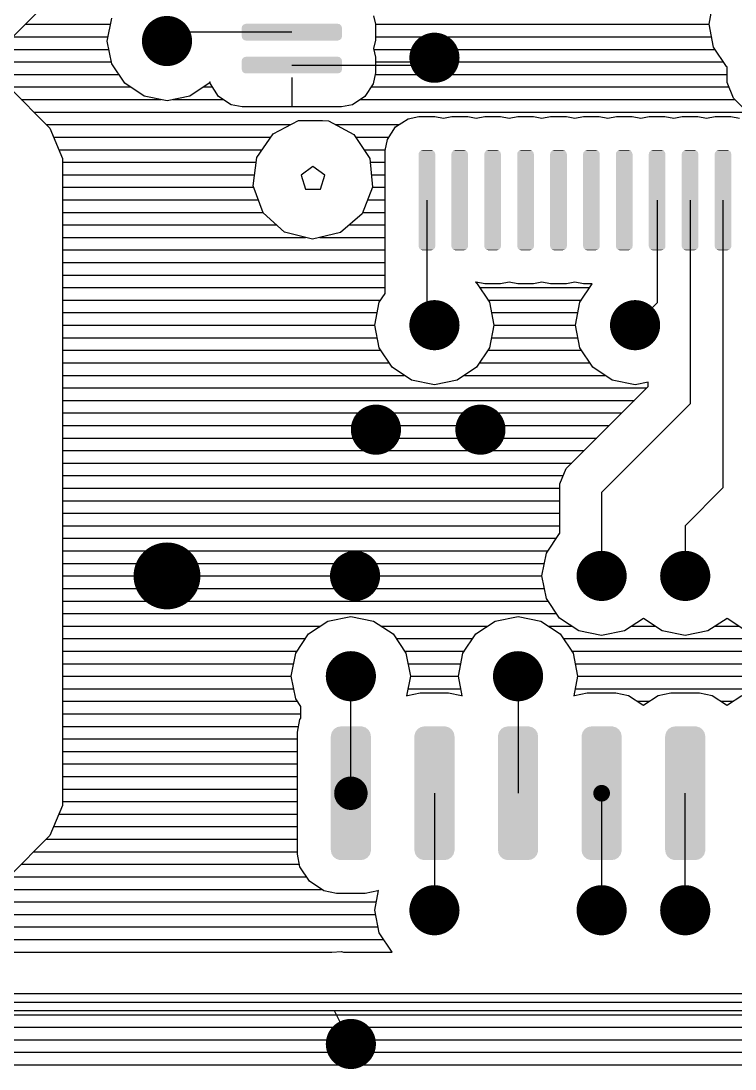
# Model space of a CAD drawing. Extents: x 295 to 953, y 10 to 290.
# Drawn here: x 752.29 to 776.16, y 101.13 to 136.17 of the extents above; entities that cross this region are included whole.
import ezdxf

# ---------------------------------------------------------------- set-up
doc = ezdxf.new("R2010")
doc.units = 0
doc.header["$LTSCALE"] = 5
doc.header["$MEASUREMENT"] = 0
doc.layers.get('0').update_dxf_attribs({"linetype": 'CONTINUOUS', "lineweight": 25})

msp = doc.modelspace()

# ---------------------------------------------------------------- linework, layer by layer
for p, q in [((755.184, 138.805), (750.764, 134.38)), ((764.08, 136.341), (764.142, 136.056)), ((775.295, 136.056), (775.39, 136.553)), ((752.441, 136.056), (755.29, 136.056)), ((755.179, 135.497), (755.33, 136.263)), ((764.142, 136.056), (775.295, 136.056)), ((764.142, 136.056), (764.142, 135.531)), ((775.446, 135.296), (775.295, 136.056)), ((752.021, 135.637), (755.207, 135.637)), ((757.464, 135.793), (757.174, 135.497)), ((761.348, 135.793), (757.464, 135.793)), ((764.142, 135.637), (775.379, 135.637)), ((755.33, 134.737), (755.179, 135.497)), ((764.142, 135.531), (764.08, 135.246)), ((764.08, 135.246), (764.142, 134.955)), ((775.877, 134.648), (775.446, 135.296)), ((751.602, 135.218), (755.235, 135.218)), ((764.086, 135.218), (775.497, 135.218)), ((764.142, 134.955), (764.142, 134.43)), ((765.868, 134.693), (766.114, 134.938)), ((751.183, 134.799), (755.318, 134.799)), ((755.76, 134.089), (755.33, 134.737)), ((761.348, 134.693), (765.868, 134.693)), ((764.142, 134.799), (775.776, 134.799)), ((775.893, 134.637), (775.877, 134.648)), ((775.893, 134.106), (775.893, 134.637)), ((750.87, 134.38), (755.564, 134.38)), ((761.348, 134.273), (761.348, 133.296)), ((764.142, 134.43), (764.069, 134.067)), ((764.131, 134.38), (775.893, 134.38)), ((751.882, 133.966), (753.262, 132.586)), ((751.882, 133.961), (755.95, 133.961)), ((756.408, 133.659), (755.76, 134.089)), ((758.582, 134.089), (757.934, 133.659)), ((758.392, 133.961), (758.693, 133.961)), ((758.61, 134.134), (758.582, 134.089)), ((758.626, 134.067), (758.61, 134.134)), ((758.9, 133.648), (758.626, 134.067)), ((764.069, 134.067), (763.79, 133.648)), ((763.997, 133.961), (775.949, 133.961)), ((776.106, 133.592), (775.893, 134.106)), ((752.301, 133.541), (756.978, 133.541)), ((757.174, 133.502), (756.408, 133.659)), ((757.934, 133.659), (757.174, 133.502)), ((757.364, 133.541), (759.062, 133.541)), ((759.319, 133.368), (758.9, 133.648)), ((763.79, 133.648), (763.371, 133.368)), ((763.633, 133.541), (776.15, 133.541)), ((776.497, 133.195), (776.106, 133.592)), ((759.683, 133.296), (759.319, 133.368)), ((763.007, 133.296), (759.683, 133.296)), ((763.371, 133.368), (763.007, 133.296)), ((752.72, 133.122), (776.57, 133.122)), ((760.722, 132.396), (761.571, 132.843)), ((761.571, 132.843), (762.359, 132.843)), ((762.359, 132.843), (762.376, 132.837)), ((762.376, 132.837), (762.577, 132.832)), ((762.577, 132.832), (763.415, 132.368)), ((764.812, 132.625), (765.231, 132.899)), ((765.231, 132.899), (765.595, 132.971)), ((765.595, 132.971), (766.126, 132.971)), ((766.126, 132.971), (766.411, 132.916)), ((766.411, 132.916), (766.696, 132.971)), ((766.696, 132.971), (767.226, 132.971)), ((767.226, 132.971), (767.511, 132.916)), ((767.511, 132.916), (767.796, 132.971)), ((767.796, 132.971), (768.322, 132.971)), ((768.322, 132.971), (768.612, 132.916)), ((768.612, 132.916), (768.897, 132.971)), ((768.897, 132.971), (769.422, 132.971)), ((769.422, 132.971), (769.707, 132.916)), ((769.707, 132.916), (769.998, 132.971)), ((769.998, 132.971), (770.523, 132.971)), ((770.523, 132.971), (770.808, 132.916)), ((770.808, 132.916), (771.093, 132.971)), ((771.093, 132.971), (771.624, 132.971)), ((771.624, 132.971), (771.909, 132.916)), ((771.909, 132.916), (772.194, 132.971)), ((772.194, 132.971), (772.725, 132.971)), ((772.725, 132.971), (773.01, 132.916)), ((773.01, 132.916), (773.295, 132.971)), ((773.295, 132.971), (773.82, 132.971)), ((773.82, 132.971), (774.111, 132.916)), ((774.111, 132.916), (774.396, 132.971)), ((774.396, 132.971), (774.921, 132.971)), ((774.921, 132.971), (775.206, 132.916)), ((775.206, 132.916), (775.497, 132.971)), ((775.497, 132.971), (776.022, 132.971)), ((776.022, 132.971), (776.307, 132.916)), ((753.139, 132.703), (761.309, 132.703)), ((753.262, 132.586), (753.681, 131.574)), ((762.806, 132.703), (764.935, 132.703)), ((764.539, 132.206), (764.812, 132.625)), ((753.385, 132.284), (760.644, 132.284)), ((760.174, 131.608), (760.722, 132.396)), ((763.415, 132.368), (763.952, 131.569)), ((763.471, 132.284), (764.589, 132.284)), ((764.466, 131.837), (764.539, 132.206)), ((753.558, 131.865), (760.353, 131.865)), ((763.751, 131.865), (764.471, 131.865)), ((764.466, 130.457), (764.466, 131.837)), ((753.681, 131.574), (753.681, 109.943)), ((753.681, 131.446), (760.152, 131.446)), ((760.051, 130.658), (760.174, 131.608)), ((763.952, 131.569), (764.047, 130.613)), ((763.963, 131.446), (764.466, 131.446)), ((762.052, 131.306), (761.655, 131.016)), ((762.454, 131.016), (762.052, 131.306)), ((753.681, 131.027), (760.102, 131.027)), ((761.655, 131.016), (761.806, 130.546)), ((762.303, 130.546), (762.454, 131.016)), ((764.008, 131.027), (764.466, 131.027)), ((753.681, 130.608), (760.074, 130.608)), ((760.387, 129.758), (760.051, 130.658)), ((761.806, 130.546), (762.303, 130.546)), ((764.047, 130.613), (763.695, 129.719)), ((764.047, 130.608), (764.466, 130.608)), ((764.466, 128.518), (764.466, 130.457)), ((753.681, 130.189), (760.225, 130.189)), ((763.879, 130.189), (764.466, 130.189)), ((765.863, 130.177), (765.863, 126.249)), ((773.558, 130.177), (773.558, 126.741)), ((774.658, 130.177), (774.658, 123.371)), ((775.759, 130.177), (775.759, 120.56)), ((753.681, 129.77), (760.381, 129.77)), ((761.102, 129.11), (760.387, 129.758)), ((763.695, 129.719), (762.968, 129.093)), ((763.717, 129.77), (764.466, 129.77)), ((753.681, 129.35), (760.839, 129.35)), ((763.27, 129.35), (764.466, 129.35)), ((762.035, 128.875), (761.102, 129.11)), ((762.968, 129.093), (762.035, 128.875)), ((753.681, 128.931), (761.8, 128.931)), ((762.287, 128.931), (764.466, 128.931)), ((753.681, 128.512), (764.466, 128.512)), ((764.466, 127.054), (764.466, 128.518)), ((753.681, 128.093), (764.466, 128.093)), ((753.681, 127.674), (764.466, 127.674)), ((753.681, 127.255), (764.466, 127.255)), ((767.511, 127.439), (767.483, 127.434)), ((767.483, 127.434), (767.523, 127.411)), ((767.796, 127.383), (767.511, 127.439)), ((767.523, 127.411), (767.953, 126.763)), ((767.623, 127.255), (771.306, 127.255)), ((768.322, 127.383), (767.796, 127.383)), ((768.612, 127.439), (768.322, 127.383)), ((768.897, 127.383), (768.612, 127.439)), ((769.422, 127.383), (768.897, 127.383)), ((769.707, 127.439), (769.422, 127.383)), ((769.998, 127.383), (769.707, 127.439)), ((770.523, 127.383), (769.998, 127.383)), ((770.808, 127.439), (770.523, 127.383)), ((771.093, 127.383), (770.808, 127.439)), ((770.976, 126.763), (771.389, 127.383)), ((771.389, 127.383), (771.093, 127.383)), ((753.681, 126.836), (764.321, 126.836)), ((764.27, 126.763), (764.466, 127.054)), ((767.903, 126.836), (771.026, 126.836)), ((764.119, 125.998), (764.27, 126.763)), ((767.953, 126.763), (768.104, 125.998)), ((770.825, 125.998), (770.976, 126.763)), ((773.558, 126.741), (772.82, 125.998)), ((753.681, 126.417), (764.203, 126.417)), ((765.863, 126.249), (766.114, 125.998)), ((768.02, 126.417), (770.909, 126.417)), ((753.681, 125.998), (764.119, 125.998)), ((764.27, 125.238), (764.119, 125.998)), ((768.104, 125.998), (767.953, 125.238)), ((768.104, 125.998), (770.825, 125.998)), ((770.976, 125.238), (770.825, 125.998)), ((753.681, 125.579), (764.203, 125.579)), ((768.02, 125.579), (770.909, 125.579)), ((753.681, 125.159), (764.321, 125.159)), ((764.701, 124.589), (764.27, 125.238)), ((767.953, 125.238), (767.523, 124.589)), ((767.903, 125.159), (771.026, 125.159)), ((771.406, 124.589), (770.976, 125.238)), ((753.681, 124.74), (764.6, 124.74)), ((767.623, 124.74), (771.306, 124.74)), ((765.349, 124.159), (764.701, 124.589)), ((767.523, 124.589), (766.874, 124.159)), ((772.054, 124.159), (771.406, 124.589)), ((753.681, 124.321), (765.103, 124.321)), ((766.114, 124.003), (765.349, 124.159)), ((766.874, 124.159), (766.114, 124.003)), ((767.12, 124.321), (771.809, 124.321)), ((772.82, 124.003), (772.054, 124.159)), ((773.261, 124.092), (772.82, 124.003)), ((773.261, 123.947), (773.261, 124.092)), ((753.681, 123.902), (773.217, 123.902)), ((770.909, 121.594), (773.261, 123.947)), ((753.681, 123.483), (772.798, 123.483)), ((774.658, 123.371), (771.702, 120.41)), ((753.681, 123.064), (772.379, 123.064)), ((753.681, 122.645), (771.959, 122.645)), ((753.681, 122.226), (771.54, 122.226)), ((753.681, 121.807), (771.121, 121.807)), ((770.518, 121.203), (770.909, 121.594)), ((753.681, 121.388), (770.702, 121.388)), ((753.681, 120.968), (770.417, 120.968)), ((770.305, 120.689), (770.518, 121.203)), ((753.681, 120.549), (770.305, 120.549)), ((770.305, 120.136), (770.305, 120.689)), ((775.759, 120.56), (774.496, 119.292)), ((771.702, 120.41), (771.702, 117.616)), ((753.681, 120.13), (770.305, 120.13)), ((770.305, 119.035), (770.305, 120.136)), ((753.681, 119.711), (770.305, 119.711)), ((753.681, 119.292), (770.305, 119.292)), ((774.496, 119.292), (774.496, 117.616)), ((753.681, 118.873), (770.188, 118.873)), ((769.858, 118.381), (770.289, 119.029)), ((770.289, 119.029), (770.305, 119.035)), ((753.681, 118.454), (769.909, 118.454)), ((769.707, 117.616), (769.858, 118.381)), ((753.681, 118.035), (769.791, 118.035)), ((753.681, 117.616), (769.707, 117.616)), ((769.858, 116.856), (769.707, 117.616)), ((753.681, 117.197), (769.791, 117.197)), ((753.681, 116.777), (769.909, 116.777)), ((770.289, 116.207), (769.858, 116.856)), ((753.681, 116.358), (770.188, 116.358)), ((761.907, 115.677), (762.555, 116.107)), ((762.555, 116.107), (763.32, 116.258)), ((763.32, 116.258), (764.08, 116.107)), ((764.08, 116.107), (764.729, 115.677)), ((767.495, 115.677), (768.143, 116.107)), ((768.143, 116.107), (768.908, 116.258)), ((768.908, 116.258), (769.668, 116.107)), ((769.668, 116.107), (770.317, 115.677)), ((770.937, 115.777), (770.289, 116.207)), ((773.099, 116.196), (772.462, 115.777)), ((773.731, 115.777), (773.099, 116.196)), ((775.893, 116.196), (775.256, 115.777)), ((776.525, 115.777), (775.893, 116.196)), ((753.681, 115.939), (762.309, 115.939)), ((761.476, 115.028), (761.907, 115.677)), ((764.326, 115.939), (767.897, 115.939)), ((764.729, 115.677), (765.159, 115.028)), ((767.064, 115.028), (767.495, 115.677)), ((769.914, 115.939), (770.691, 115.939)), ((770.317, 115.677), (770.747, 115.028)), ((771.702, 115.621), (770.937, 115.777)), ((772.462, 115.777), (771.702, 115.621)), ((772.708, 115.939), (773.485, 115.939)), ((774.496, 115.621), (773.731, 115.777)), ((775.256, 115.777), (774.496, 115.621)), ((775.502, 115.939), (776.279, 115.939)), ((753.681, 115.52), (761.806, 115.52)), ((764.829, 115.52), (767.394, 115.52)), ((770.417, 115.52), (786.17, 115.52)), ((753.681, 115.101), (761.527, 115.101)), ((761.325, 114.263), (761.476, 115.028)), ((765.109, 115.101), (767.115, 115.101)), ((765.159, 115.028), (765.31, 114.263)), ((766.913, 114.263), (767.064, 115.028)), ((770.697, 115.101), (785.65, 115.101)), ((770.747, 115.028), (770.898, 114.263)), ((753.681, 114.682), (761.409, 114.682)), ((765.226, 114.682), (766.997, 114.682)), ((770.814, 114.682), (785.231, 114.682)), ((753.681, 114.263), (761.325, 114.263)), ((761.476, 113.503), (761.325, 114.263)), ((763.32, 110.351), (763.32, 114.263)), ((765.31, 114.263), (765.181, 113.603)), ((765.31, 114.263), (766.913, 114.263)), ((767.042, 113.603), (766.913, 114.263)), ((768.908, 114.263), (768.908, 110.351)), ((770.898, 114.263), (770.769, 113.603)), ((770.898, 114.263), (784.812, 114.263)), ((753.681, 113.844), (761.409, 113.844)), ((765.181, 113.603), (765.209, 113.62)), ((765.209, 113.62), (765.634, 113.704)), ((765.226, 113.844), (766.997, 113.844)), ((765.634, 113.704), (766.589, 113.704)), ((766.589, 113.704), (767.014, 113.62)), ((767.014, 113.62), (767.042, 113.603)), ((770.769, 113.603), (770.797, 113.62)), ((770.797, 113.62), (771.222, 113.704)), ((770.814, 113.844), (784.449, 113.844)), ((771.222, 113.704), (772.177, 113.704)), ((772.177, 113.704), (772.602, 113.62)), ((772.602, 113.62), (773.083, 113.302)), ((773.111, 113.302), (773.591, 113.62)), ((773.591, 113.62), (774.016, 113.704)), ((774.016, 113.704), (774.971, 113.704)), ((774.971, 113.704), (775.396, 113.62)), ((775.396, 113.62), (775.877, 113.302)), ((775.905, 113.302), (776.385, 113.62)), ((753.681, 113.425), (761.527, 113.425)), ((761.644, 113.251), (761.476, 113.503)), ((761.644, 112.86), (761.644, 113.251)), ((772.893, 113.425), (773.301, 113.425)), ((773.083, 113.302), (773.099, 113.279)), ((773.099, 113.279), (773.111, 113.302)), ((775.687, 113.425), (776.095, 113.425)), ((775.877, 113.302), (775.893, 113.279)), ((775.893, 113.279), (775.905, 113.302)), ((753.681, 113.006), (761.644, 113.006)), ((761.532, 112.396), (761.616, 112.821)), ((761.616, 112.821), (761.644, 112.86)), ((753.681, 112.586), (761.566, 112.586)), ((753.681, 112.167), (761.532, 112.167)), ((761.532, 108.312), (761.532, 112.396)), ((753.681, 111.748), (761.532, 111.748)), ((753.681, 111.329), (761.532, 111.329)), ((753.681, 110.91), (761.532, 110.91)), ((753.681, 110.491), (761.532, 110.491)), ((753.681, 110.072), (761.532, 110.072)), ((766.114, 110.351), (766.114, 106.44)), ((771.702, 110.351), (771.702, 106.44)), ((774.496, 106.44), (774.496, 110.351)), ((753.681, 109.943), (753.262, 108.937)), ((753.558, 109.653), (761.532, 109.653)), ((753.385, 109.234), (761.532, 109.234)), ((753.262, 108.937), (751.882, 107.557)), ((753.139, 108.815), (761.532, 108.815)), ((752.72, 108.395), (761.532, 108.395)), ((761.616, 107.887), (761.532, 108.312)), ((752.301, 107.976), (761.594, 107.976)), ((761.935, 107.406), (761.616, 107.887)), ((751.882, 107.557), (761.834, 107.557)), ((762.415, 107.088), (761.935, 107.406)), ((750.87, 107.138), (762.337, 107.138)), ((762.84, 106.998), (762.415, 107.088)), ((763.795, 106.998), (762.84, 106.998)), ((764.22, 107.088), (763.795, 106.998)), ((764.119, 106.44), (764.248, 107.105)), ((764.248, 107.105), (764.22, 107.088)), ((734.419, 106.719), (764.175, 106.719)), ((734.838, 106.3), (764.147, 106.3)), ((764.27, 105.68), (764.119, 106.44)), ((735.257, 105.881), (764.231, 105.881)), ((735.677, 105.462), (764.41, 105.462)), ((764.695, 105.043), (764.27, 105.68)), ((736.096, 105.043), (762.689, 105.043)), ((736.096, 105.043), (762.689, 105.043)), ((762.689, 105.043), (763.007, 105.065)), ((763.007, 105.065), (763.074, 105.043)), ((763.074, 105.043), (764.695, 105.043)), ((763.074, 105.043), (764.695, 105.043)), ((692.207, 103.366), (792.797, 103.366)), ((764.857, 103.646), (735.805, 103.646)), ((788.315, 103.646), (764.857, 103.646)), ((731.329, 103.087), (762.762, 103.087)), ((762.762, 103.087), (763.32, 101.969)), ((762.762, 103.087), (789.025, 103.087)), ((692.33, 102.947), (792.674, 102.947)), ((692.627, 102.528), (792.378, 102.528)), ((693.046, 102.109), (791.959, 102.109)), ((693.465, 101.69), (791.54, 101.69)), ((693.884, 101.271), (791.121, 101.271))]:
    msp.add_line(p, q)
for points, const_width in [([(756.754, 135.497, 1), (757.593, 135.497, 1)], 0.838), ([(765.695, 134.938, 1), (766.533, 134.938, 1)], 0.838), ([(765.695, 125.998, 1), (766.533, 125.998, 1)], 0.838), ([(772.401, 125.998, 1), (773.239, 125.998, 1)], 0.838), ([(763.739, 122.505, 1), (764.578, 122.505, 1)], 0.838), ([(767.232, 122.505, 1), (768.07, 122.505, 1)], 0.838), ([(756.615, 117.616, 1), (757.732, 117.616, 1)], 1.118), ([(763.041, 117.616, 1), (763.879, 117.616, 1)], 0.838), ([(771.283, 117.616, 1), (772.121, 117.616, 1)], 0.838), ([(774.077, 117.616, 1), (774.915, 117.616, 1)], 0.838), ([(762.901, 114.263, 1), (763.739, 114.263, 1)], 0.838), ([(768.489, 114.263, 1), (769.327, 114.263, 1)], 0.838), ([(763.041, 110.351, 1), (763.6, 110.351, 1)], 0.559), ([(771.563, 110.351, 1), (771.842, 110.351, 1)], 0.279), ([(765.695, 106.44, 1), (766.533, 106.44, 1)], 0.838), ([(771.283, 106.44, 1), (772.121, 106.44, 1)], 0.838), ([(774.077, 106.44, 1), (774.915, 106.44, 1)], 0.838), ([(762.901, 101.969, 1), (763.739, 101.969, 1)], 0.838)]:
    msp.add_lwpolyline(points, format="xyb", close=True, dxfattribs=dict(const_width=const_width))
for points in [[(759.671, 135.933), (759.684, 135.992), (763.024, 135.933), (763.007, 135.992)], [(759.684, 135.992), (759.699, 136.008), (763.007, 135.992), (763.002, 136.008)], [(759.699, 136.008), (759.736, 136.051), (763.002, 136.008), (762.954, 136.051)], [(759.736, 136.051), (759.766, 136.06), (762.954, 136.051), (762.943, 136.06)], [(759.766, 136.06), (759.811, 136.073), (762.943, 136.06), (762.884, 136.073)], [(759.671, 135.654), (759.671, 135.933), (763.024, 135.654), (763.024, 135.933)], [(759.689, 135.595), (759.671, 135.654), (763.011, 135.595), (763.024, 135.654)], [(759.693, 135.579), (759.689, 135.595), (762.997, 135.579), (763.011, 135.595)], [(759.742, 135.536), (759.693, 135.579), (762.96, 135.536), (762.997, 135.579)], [(759.752, 135.527), (759.742, 135.536), (762.929, 135.527), (762.96, 135.536)], [(759.811, 135.514), (759.752, 135.527), (762.884, 135.514), (762.929, 135.527)], [(759.684, 134.891), (759.699, 134.907), (763.007, 134.891), (763.002, 134.907)], [(759.699, 134.907), (759.736, 134.95), (763.002, 134.907), (762.954, 134.95)], [(759.736, 134.95), (759.766, 134.959), (762.954, 134.95), (762.943, 134.959)], [(759.766, 134.959), (759.811, 134.972), (762.943, 134.959), (762.884, 134.972)], [(759.671, 134.832), (759.684, 134.891), (763.024, 134.832), (763.007, 134.891)], [(759.671, 134.553), (759.671, 134.832), (763.024, 134.553), (763.024, 134.832)], [(759.689, 134.494), (759.671, 134.553), (763.011, 134.494), (763.024, 134.553)], [(759.693, 134.478), (759.689, 134.494), (762.997, 134.478), (763.011, 134.494)], [(759.742, 134.435), (759.693, 134.478), (762.96, 134.435), (762.997, 134.478)], [(759.752, 134.426), (759.742, 134.435), (762.929, 134.426), (762.96, 134.435)], [(759.811, 134.413), (759.752, 134.426), (762.884, 134.413), (762.929, 134.426)], [(765.583, 131.714), (765.597, 131.773), (766.142, 131.714), (766.125, 131.773)], [(765.597, 131.773), (765.611, 131.789), (766.125, 131.773), (766.12, 131.789)], [(765.611, 131.789), (765.648, 131.832), (766.12, 131.789), (766.072, 131.832)], [(765.648, 131.832), (765.678, 131.841), (766.072, 131.832), (766.062, 131.841)], [(765.678, 131.841), (765.723, 131.854), (766.062, 131.841), (766.003, 131.854)], [(766.679, 131.714), (766.692, 131.773), (767.238, 131.714), (767.22, 131.773)], [(766.692, 131.773), (766.706, 131.789), (767.22, 131.773), (767.216, 131.789)], [(766.706, 131.789), (766.743, 131.832), (767.216, 131.789), (767.167, 131.832)], [(766.743, 131.832), (766.774, 131.841), (767.167, 131.832), (767.157, 131.841)], [(766.774, 131.841), (766.818, 131.854), (767.157, 131.841), (767.098, 131.854)], [(767.78, 131.714), (767.793, 131.773), (768.338, 131.714), (768.321, 131.773)], [(767.793, 131.773), (767.807, 131.789), (768.321, 131.773), (768.316, 131.789)], [(767.807, 131.789), (767.844, 131.832), (768.316, 131.789), (768.268, 131.832)], [(767.844, 131.832), (767.875, 131.841), (768.268, 131.832), (768.258, 131.841)], [(767.875, 131.841), (767.919, 131.854), (768.258, 131.841), (768.199, 131.854)], [(768.88, 131.714), (768.893, 131.773), (769.439, 131.714), (769.422, 131.773)], [(768.893, 131.773), (768.908, 131.789), (769.422, 131.773), (769.417, 131.789)], [(768.908, 131.789), (768.945, 131.832), (769.417, 131.789), (769.369, 131.832)], [(768.945, 131.832), (768.975, 131.841), (769.369, 131.832), (769.358, 131.841)], [(768.975, 131.841), (769.02, 131.854), (769.358, 131.841), (769.3, 131.854)], [(769.981, 131.714), (769.994, 131.773), (770.54, 131.714), (770.523, 131.773)], [(769.994, 131.773), (770.008, 131.789), (770.523, 131.773), (770.518, 131.789)], [(770.008, 131.789), (770.046, 131.832), (770.518, 131.789), (770.469, 131.832)], [(770.046, 131.832), (770.076, 131.841), (770.469, 131.832), (770.459, 131.841)], [(770.076, 131.841), (770.121, 131.854), (770.459, 131.841), (770.4, 131.854)], [(771.082, 131.714), (771.095, 131.773), (771.641, 131.714), (771.624, 131.773)], [(771.095, 131.773), (771.109, 131.789), (771.624, 131.773), (771.619, 131.789)], [(771.109, 131.789), (771.147, 131.832), (771.619, 131.789), (771.57, 131.832)], [(771.147, 131.832), (771.177, 131.841), (771.57, 131.832), (771.56, 131.841)], [(771.177, 131.841), (771.222, 131.854), (771.56, 131.841), (771.501, 131.854)], [(772.177, 131.714), (772.19, 131.773), (772.736, 131.714), (772.719, 131.773)], [(772.19, 131.773), (772.205, 131.789), (772.719, 131.773), (772.714, 131.789)], [(772.205, 131.789), (772.242, 131.832), (772.714, 131.789), (772.665, 131.832)], [(772.242, 131.832), (772.272, 131.841), (772.665, 131.832), (772.655, 131.841)], [(772.272, 131.841), (772.317, 131.854), (772.655, 131.841), (772.596, 131.854)], [(773.278, 131.714), (773.291, 131.773), (773.837, 131.714), (773.82, 131.773)], [(773.291, 131.773), (773.305, 131.789), (773.82, 131.773), (773.815, 131.789)], [(773.305, 131.789), (773.343, 131.832), (773.815, 131.789), (773.766, 131.832)], [(773.343, 131.832), (773.373, 131.841), (773.766, 131.832), (773.756, 131.841)], [(773.373, 131.841), (773.418, 131.854), (773.756, 131.841), (773.697, 131.854)], [(774.379, 131.714), (774.392, 131.773), (774.938, 131.714), (774.921, 131.773)], [(774.392, 131.773), (774.406, 131.789), (774.921, 131.773), (774.916, 131.789)], [(774.406, 131.789), (774.444, 131.832), (774.916, 131.789), (774.867, 131.832)], [(774.444, 131.832), (774.474, 131.841), (774.867, 131.832), (774.857, 131.841)], [(774.474, 131.841), (774.519, 131.854), (774.857, 131.841), (774.798, 131.854)], [(775.48, 131.714), (775.493, 131.773), (776.039, 131.714), (776.021, 131.773)], [(775.493, 131.773), (775.507, 131.789), (776.021, 131.773), (776.017, 131.789)], [(775.507, 131.789), (775.544, 131.832), (776.017, 131.789), (775.968, 131.832)], [(775.544, 131.832), (775.575, 131.841), (775.968, 131.832), (775.958, 131.841)], [(775.575, 131.841), (775.62, 131.854), (775.958, 131.841), (775.899, 131.854)], [(765.583, 128.641), (765.583, 131.714), (766.142, 128.641), (766.142, 131.714)], [(766.679, 128.641), (766.679, 131.714), (767.238, 128.641), (767.238, 131.714)], [(767.78, 128.641), (767.78, 131.714), (768.338, 128.641), (768.338, 131.714)], [(768.88, 128.641), (768.88, 131.714), (769.439, 128.641), (769.439, 131.714)], [(769.981, 128.641), (769.981, 131.714), (770.54, 128.641), (770.54, 131.714)], [(771.082, 128.641), (771.082, 131.714), (771.641, 128.641), (771.641, 131.714)], [(772.177, 128.641), (772.177, 131.714), (772.736, 128.641), (772.736, 131.714)], [(773.278, 128.641), (773.278, 131.714), (773.837, 128.641), (773.837, 131.714)], [(774.379, 128.641), (774.379, 131.714), (774.938, 128.641), (774.938, 131.714)], [(775.48, 128.641), (775.48, 131.714), (776.039, 128.641), (776.039, 131.714)], [(765.601, 128.582), (765.583, 128.641), (766.129, 128.582), (766.142, 128.641)], [(766.696, 128.582), (766.679, 128.641), (767.224, 128.582), (767.238, 128.641)], [(767.797, 128.582), (767.78, 128.641), (768.325, 128.582), (768.338, 128.641)], [(768.898, 128.582), (768.88, 128.641), (769.426, 128.582), (769.439, 128.641)], [(769.998, 128.582), (769.981, 128.641), (770.527, 128.582), (770.54, 128.641)], [(771.099, 128.582), (771.082, 128.641), (771.628, 128.582), (771.641, 128.641)], [(772.195, 128.582), (772.177, 128.641), (772.723, 128.582), (772.736, 128.641)], [(773.295, 128.582), (773.278, 128.641), (773.824, 128.582), (773.837, 128.641)], [(774.396, 128.582), (774.379, 128.641), (774.925, 128.582), (774.938, 128.641)], [(775.497, 128.582), (775.48, 128.641), (776.026, 128.582), (776.039, 128.641)], [(765.605, 128.566), (765.601, 128.582), (766.115, 128.566), (766.129, 128.582)], [(765.654, 128.523), (765.605, 128.566), (766.078, 128.523), (766.115, 128.566)], [(765.664, 128.514), (765.654, 128.523), (766.047, 128.514), (766.078, 128.523)], [(765.723, 128.501), (765.664, 128.514), (766.003, 128.501), (766.047, 128.514)], [(766.701, 128.566), (766.696, 128.582), (767.21, 128.566), (767.224, 128.582)], [(766.749, 128.523), (766.701, 128.566), (767.173, 128.523), (767.21, 128.566)], [(766.759, 128.514), (766.749, 128.523), (767.143, 128.514), (767.173, 128.523)], [(766.818, 128.501), (766.759, 128.514), (767.098, 128.501), (767.143, 128.514)], [(767.801, 128.566), (767.797, 128.582), (768.311, 128.566), (768.325, 128.582)], [(767.85, 128.523), (767.801, 128.566), (768.274, 128.523), (768.311, 128.566)], [(767.86, 128.514), (767.85, 128.523), (768.243, 128.514), (768.274, 128.523)], [(767.919, 128.501), (767.86, 128.514), (768.199, 128.501), (768.243, 128.514)], [(768.902, 128.566), (768.898, 128.582), (769.412, 128.566), (769.426, 128.582)], [(768.951, 128.523), (768.902, 128.566), (769.375, 128.523), (769.412, 128.566)], [(768.961, 128.514), (768.951, 128.523), (769.344, 128.514), (769.375, 128.523)], [(769.02, 128.501), (768.961, 128.514), (769.3, 128.501), (769.344, 128.514)], [(770.003, 128.566), (769.998, 128.582), (770.513, 128.566), (770.527, 128.582)], [(770.052, 128.523), (770.003, 128.566), (770.475, 128.523), (770.513, 128.566)], [(770.062, 128.514), (770.052, 128.523), (770.445, 128.514), (770.475, 128.523)], [(770.121, 128.501), (770.062, 128.514), (770.4, 128.501), (770.445, 128.514)], [(771.104, 128.566), (771.099, 128.582), (771.614, 128.566), (771.628, 128.582)], [(771.153, 128.523), (771.104, 128.566), (771.576, 128.523), (771.614, 128.566)], [(771.163, 128.514), (771.153, 128.523), (771.546, 128.514), (771.576, 128.523)], [(771.222, 128.501), (771.163, 128.514), (771.501, 128.501), (771.546, 128.514)], [(772.199, 128.566), (772.195, 128.582), (772.709, 128.566), (772.723, 128.582)], [(772.248, 128.523), (772.199, 128.566), (772.672, 128.523), (772.709, 128.566)], [(772.258, 128.514), (772.248, 128.523), (772.641, 128.514), (772.672, 128.523)], [(772.317, 128.501), (772.258, 128.514), (772.596, 128.501), (772.641, 128.514)], [(773.3, 128.566), (773.295, 128.582), (773.81, 128.566), (773.824, 128.582)], [(773.349, 128.523), (773.3, 128.566), (773.772, 128.523), (773.81, 128.566)], [(773.359, 128.514), (773.349, 128.523), (773.742, 128.514), (773.772, 128.523)], [(773.418, 128.501), (773.359, 128.514), (773.697, 128.501), (773.742, 128.514)], [(774.401, 128.566), (774.396, 128.582), (774.911, 128.566), (774.925, 128.582)], [(774.45, 128.523), (774.401, 128.566), (774.873, 128.523), (774.911, 128.566)], [(774.46, 128.514), (774.45, 128.523), (774.843, 128.514), (774.873, 128.523)], [(774.519, 128.501), (774.46, 128.514), (774.798, 128.501), (774.843, 128.514)], [(775.502, 128.566), (775.497, 128.582), (776.011, 128.566), (776.026, 128.582)], [(775.55, 128.523), (775.502, 128.566), (775.974, 128.523), (776.011, 128.566)], [(775.561, 128.514), (775.55, 128.523), (775.944, 128.514), (775.974, 128.523)], [(775.62, 128.501), (775.561, 128.514), (775.899, 128.501), (775.944, 128.514)], [(762.687, 112.404), (762.741, 112.475), (763.949, 112.404), (763.905, 112.475)], [(762.741, 112.475), (762.761, 112.501), (763.905, 112.475), (763.872, 112.501)], [(762.761, 112.501), (762.841, 112.549), (763.872, 112.501), (763.809, 112.549)], [(762.841, 112.549), (762.865, 112.564), (763.809, 112.549), (763.759, 112.564)], [(762.865, 112.564), (762.974, 112.584), (763.759, 112.564), (763.692, 112.584)], [(762.974, 112.584), (762.985, 112.586), (763.692, 112.584), (763.656, 112.586)], [(765.481, 112.404), (765.535, 112.475), (766.743, 112.404), (766.699, 112.475)], [(765.535, 112.475), (765.555, 112.501), (766.699, 112.475), (766.666, 112.501)], [(765.555, 112.501), (765.635, 112.549), (766.666, 112.501), (766.603, 112.549)], [(765.635, 112.549), (765.659, 112.564), (766.603, 112.549), (766.553, 112.564)], [(765.659, 112.564), (765.768, 112.584), (766.553, 112.564), (766.486, 112.584)], [(765.768, 112.584), (765.779, 112.586), (766.486, 112.584), (766.45, 112.586)], [(768.275, 112.404), (768.329, 112.475), (769.537, 112.404), (769.493, 112.475)], [(768.329, 112.475), (768.349, 112.501), (769.493, 112.475), (769.46, 112.501)], [(768.349, 112.501), (768.429, 112.549), (769.46, 112.501), (769.397, 112.549)], [(768.429, 112.549), (768.453, 112.564), (769.397, 112.549), (769.347, 112.564)], [(768.453, 112.564), (768.562, 112.584), (769.347, 112.564), (769.28, 112.584)], [(768.562, 112.584), (768.573, 112.586), (769.28, 112.584), (769.244, 112.586)], [(771.069, 112.404), (771.123, 112.475), (772.331, 112.404), (772.287, 112.475)], [(771.123, 112.475), (771.143, 112.501), (772.287, 112.475), (772.254, 112.501)], [(771.143, 112.501), (771.223, 112.549), (772.254, 112.501), (772.191, 112.549)], [(771.223, 112.549), (771.247, 112.564), (772.191, 112.549), (772.141, 112.564)], [(771.247, 112.564), (771.356, 112.584), (772.141, 112.564), (772.074, 112.584)], [(771.356, 112.584), (771.367, 112.586), (772.074, 112.584), (772.038, 112.586)], [(773.863, 112.404), (773.917, 112.475), (775.125, 112.404), (775.081, 112.475)], [(773.917, 112.475), (773.937, 112.501), (775.081, 112.475), (775.048, 112.501)], [(773.937, 112.501), (774.017, 112.549), (775.048, 112.501), (774.985, 112.549)], [(774.017, 112.549), (774.041, 112.564), (774.985, 112.549), (774.935, 112.564)], [(774.041, 112.564), (774.15, 112.584), (774.935, 112.564), (774.868, 112.584)], [(774.15, 112.584), (774.161, 112.586), (774.868, 112.584), (774.832, 112.586)], [(762.65, 112.251), (762.652, 112.287), (763.991, 112.251), (763.984, 112.287)], [(762.65, 108.451), (762.65, 112.251), (763.991, 108.451), (763.991, 112.251)], [(762.652, 112.287), (762.677, 112.371), (763.984, 112.287), (763.969, 112.371)], [(762.677, 112.371), (762.687, 112.404), (763.969, 112.371), (763.949, 112.404)], [(765.444, 112.251), (765.446, 112.287), (766.785, 112.251), (766.778, 112.287)], [(765.444, 108.451), (765.444, 112.251), (766.785, 108.451), (766.785, 112.251)], [(765.446, 112.287), (765.471, 112.371), (766.778, 112.287), (766.763, 112.371)], [(765.471, 112.371), (765.481, 112.404), (766.763, 112.371), (766.743, 112.404)], [(768.238, 112.251), (768.24, 112.287), (769.579, 112.251), (769.572, 112.287)], [(768.238, 108.451), (768.238, 112.251), (769.579, 108.451), (769.579, 112.251)], [(768.24, 112.287), (768.265, 112.371), (769.572, 112.287), (769.557, 112.371)], [(768.265, 112.371), (768.275, 112.404), (769.557, 112.371), (769.537, 112.404)], [(771.032, 112.251), (771.034, 112.287), (772.373, 112.251), (772.366, 112.287)], [(771.032, 108.451), (771.032, 112.251), (772.373, 108.451), (772.373, 112.251)], [(771.034, 112.287), (771.059, 112.371), (772.366, 112.287), (772.351, 112.371)], [(771.059, 112.371), (771.069, 112.404), (772.351, 112.371), (772.331, 112.404)], [(773.826, 112.251), (773.828, 112.287), (775.167, 112.251), (775.16, 112.287)], [(773.826, 108.451), (773.826, 112.251), (775.167, 108.451), (775.167, 112.251)], [(773.828, 112.287), (773.853, 112.371), (775.16, 112.287), (775.145, 112.371)], [(773.853, 112.371), (773.863, 112.404), (775.145, 112.371), (775.125, 112.404)], [(762.656, 108.415), (762.65, 108.451), (763.989, 108.415), (763.991, 108.451)], [(762.672, 108.331), (762.656, 108.415), (763.964, 108.331), (763.989, 108.415)], [(762.692, 108.298), (762.672, 108.331), (763.954, 108.298), (763.964, 108.331)], [(762.736, 108.227), (762.692, 108.298), (763.899, 108.227), (763.954, 108.298)], [(765.45, 108.415), (765.444, 108.451), (766.783, 108.415), (766.785, 108.451)], [(765.466, 108.331), (765.45, 108.415), (766.758, 108.331), (766.783, 108.415)], [(765.486, 108.298), (765.466, 108.331), (766.748, 108.298), (766.758, 108.331)], [(765.53, 108.227), (765.486, 108.298), (766.693, 108.227), (766.748, 108.298)], [(768.244, 108.415), (768.238, 108.451), (769.577, 108.415), (769.579, 108.451)], [(768.26, 108.331), (768.244, 108.415), (769.552, 108.331), (769.577, 108.415)], [(768.28, 108.298), (768.26, 108.331), (769.542, 108.298), (769.552, 108.331)], [(768.324, 108.227), (768.28, 108.298), (769.487, 108.227), (769.542, 108.298)], [(771.038, 108.415), (771.032, 108.451), (772.371, 108.415), (772.373, 108.451)], [(771.054, 108.331), (771.038, 108.415), (772.346, 108.331), (772.371, 108.415)], [(771.074, 108.298), (771.054, 108.331), (772.336, 108.298), (772.346, 108.331)], [(771.118, 108.227), (771.074, 108.298), (772.281, 108.227), (772.336, 108.298)], [(773.832, 108.415), (773.826, 108.451), (775.165, 108.415), (775.167, 108.451)], [(773.848, 108.331), (773.832, 108.415), (775.14, 108.331), (775.165, 108.415)], [(773.868, 108.298), (773.848, 108.331), (775.13, 108.298), (775.14, 108.331)], [(773.912, 108.227), (773.868, 108.298), (775.075, 108.227), (775.13, 108.298)], [(762.769, 108.202), (762.736, 108.227), (763.88, 108.202), (763.899, 108.227)], [(762.832, 108.153), (762.769, 108.202), (763.8, 108.153), (763.88, 108.202)], [(762.881, 108.138), (762.832, 108.153), (763.776, 108.138), (763.8, 108.153)], [(762.949, 108.118), (762.881, 108.138), (763.666, 108.118), (763.776, 108.138)], [(762.985, 108.116), (762.949, 108.118), (763.656, 108.116), (763.666, 108.118)], [(765.563, 108.202), (765.53, 108.227), (766.674, 108.202), (766.693, 108.227)], [(765.626, 108.153), (765.563, 108.202), (766.594, 108.153), (766.674, 108.202)], [(765.675, 108.138), (765.626, 108.153), (766.57, 108.138), (766.594, 108.153)], [(765.743, 108.118), (765.675, 108.138), (766.46, 108.118), (766.57, 108.138)], [(765.779, 108.116), (765.743, 108.118), (766.45, 108.116), (766.46, 108.118)], [(768.357, 108.202), (768.324, 108.227), (769.468, 108.202), (769.487, 108.227)], [(768.42, 108.153), (768.357, 108.202), (769.388, 108.153), (769.468, 108.202)], [(768.469, 108.138), (768.42, 108.153), (769.364, 108.138), (769.388, 108.153)], [(768.537, 108.118), (768.469, 108.138), (769.254, 108.118), (769.364, 108.138)], [(768.573, 108.116), (768.537, 108.118), (769.244, 108.116), (769.254, 108.118)], [(771.151, 108.202), (771.118, 108.227), (772.262, 108.202), (772.281, 108.227)], [(771.214, 108.153), (771.151, 108.202), (772.182, 108.153), (772.262, 108.202)], [(771.263, 108.138), (771.214, 108.153), (772.158, 108.138), (772.182, 108.153)], [(771.331, 108.118), (771.263, 108.138), (772.048, 108.118), (772.158, 108.138)], [(771.367, 108.116), (771.331, 108.118), (772.038, 108.116), (772.048, 108.118)], [(773.945, 108.202), (773.912, 108.227), (775.056, 108.202), (775.075, 108.227)], [(774.008, 108.153), (773.945, 108.202), (774.976, 108.153), (775.056, 108.202)], [(774.057, 108.138), (774.008, 108.153), (774.952, 108.138), (774.976, 108.153)], [(774.125, 108.118), (774.057, 108.138), (774.842, 108.118), (774.952, 108.138)], [(774.161, 108.116), (774.125, 108.118), (774.832, 108.116), (774.842, 108.118)]]:
    msp.add_solid(points)

doc.saveas('drawing.dxf')
